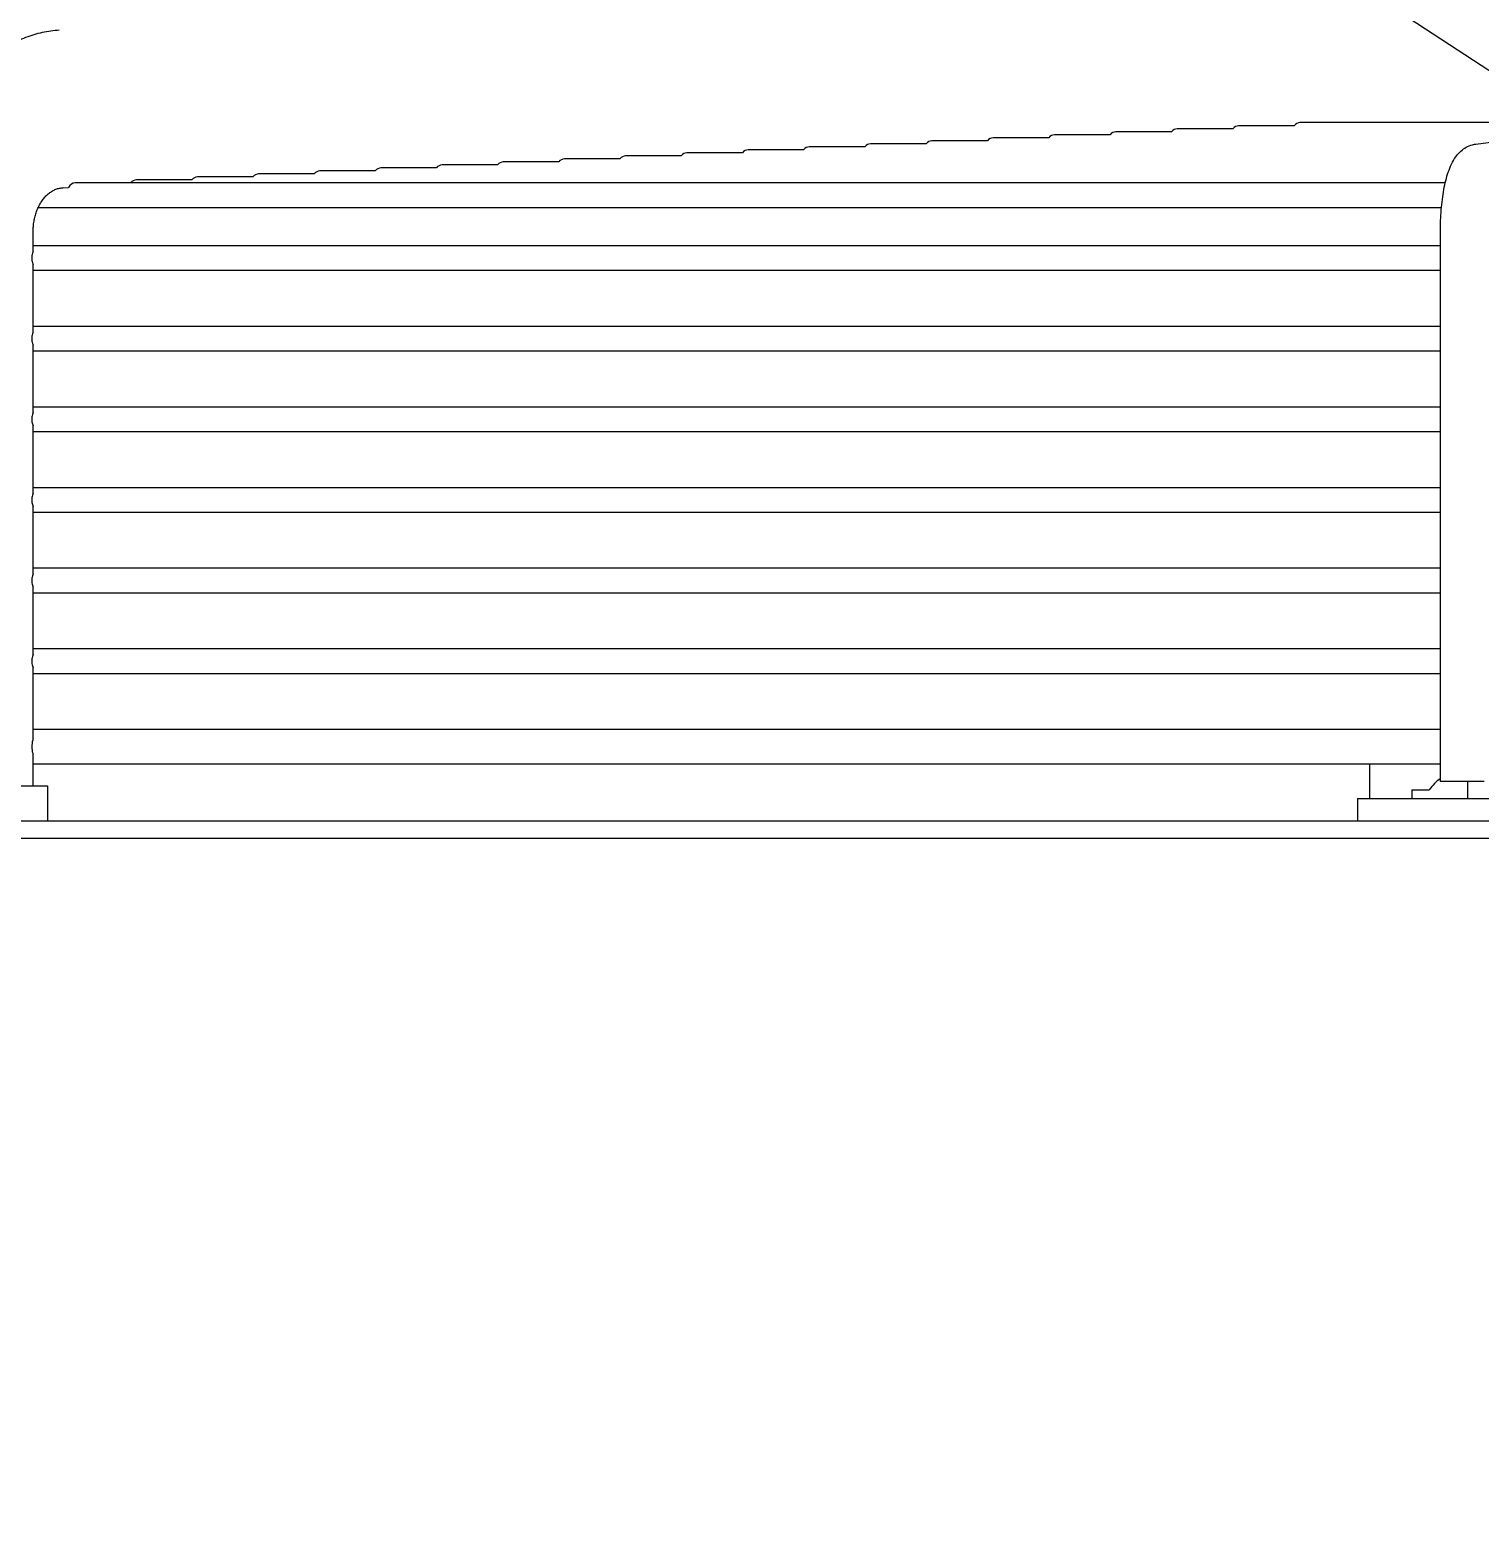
# Model space of a CAD drawing. Header units: millimetres. Extents: x 17700 to 32328, y 19251 to 29476.
# Drawn here: x 18030.48 to 18036.99, y 19600.84 to 19607.57 of the extents above; entities that cross this region are included whole.
import ezdxf

# ---------------------------------------------------------------- set-up
doc = ezdxf.new("R2010")
doc.units = ezdxf.units.MM
doc.header["$LTSCALE"] = 5
doc.layers.add('UNIT', color=6, linetype='Continuous')
doc.styles.add('SUBMITTAL', font='romans.shx', dxfattribs={"width": 0.75})
doc.dimstyles.new('SUBMITTAL', dxfattribs={"dimtxt": 0.09375, "dimasz": 0.09375, "dimexe": 0.03125, "dimexo": 0.0625, "dimgap": 0.0625, "dimtad": 0, "dimdec": 4, "dimzin": 4, "dimdsep": 46, "dimlunit": 4, "dimtxsty": 'SUBMITTAL', "dimcen": 0.09375, "dimclre": 6, "dimadec": 0, "dimazin": 0, "dimtfac": 1, "dimtdec": 0, "dimtofl": 0, "dimtmove": 0, "dimatfit": 3, "dimfxl": 0, "dimfrac": 2, "dimtolj": 1, "dimtzin": 4, "dimarcsym": 0})

msp = doc.modelspace()

# ---------------------------------------------------------------- linework, layer by layer
at = {"layer": 'UNIT'}
for p, q in [((18036.4503, 19607.7721), (18037.3872, 19607.1581)), ((18036.9705, 19607.0615), (18039.0059, 19607.3361)), ((18037.6867, 19607.1581), (18036.181, 19607.1581)), ((18035.328, 19607.1029), (18035.0782, 19607.1029)), ((18035.6036, 19607.1164), (18035.3537, 19607.1164)), ((18035.8793, 19607.1299), (18035.6293, 19607.1299)), ((18036.1543, 19607.1434), (18035.9051, 19607.1434)), ((18033.9517, 19607.0354), (18033.7024, 19607.0354)), ((18034.2268, 19607.0489), (18033.9774, 19607.0489)), ((18034.5019, 19607.0624), (18034.2524, 19607.0624)), ((18034.7772, 19607.0759), (18034.5276, 19607.0759)), ((18035.0525, 19607.0894), (18034.8028, 19607.0894)), ((18032.5774, 19606.9679), (18032.3284, 19606.9679)), ((18032.8522, 19606.9814), (18032.6031, 19606.9814)), ((18033.127, 19606.9949), (18032.8778, 19606.9949)), ((18033.4018, 19607.0084), (18033.1526, 19607.0084)), ((18033.6767, 19607.0219), (18033.4275, 19607.0219)), ((18031.2043, 19606.9004), (18030.9554, 19606.9004)), ((18031.4789, 19606.9139), (18031.2299, 19606.9139)), ((18031.7535, 19606.9274), (18031.5045, 19606.9274)), ((18032.0281, 19606.9409), (18031.7791, 19606.9409)), ((18032.3027, 19606.9544), (18032.0537, 19606.9544)), ((18030.6264, 19606.8657), (18030.6508, 19606.8669)), ((18036.8332, 19606.8869), (18030.6809, 19606.8869)), ((18030.5147, 19606.7767), (18036.8163, 19606.7767)), ((18030.4919, 19606.5797), (18030.4919, 19606.6689)), ((18036.8115, 19604.1995), (18036.8115, 19606.6689)), ((18036.8115, 19606.605), (18030.4919, 19606.605)), ((18030.4919, 19606.2175), (18030.4919, 19606.5201)), ((18030.4919, 19606.4948), (18036.8115, 19606.4948)), ((18036.8115, 19606.2428), (18030.4919, 19606.2428)), ((18030.4919, 19605.8553), (18030.4919, 19606.1579)), ((18030.4919, 19606.1326), (18036.8115, 19606.1326)), ((18036.8115, 19605.8806), (18030.4919, 19605.8806)), ((18030.4919, 19605.4931), (18030.4919, 19605.7957)), ((18030.4919, 19605.7704), (18036.8115, 19605.7704)), ((18036.8115, 19605.5184), (18030.4919, 19605.5184)), ((18030.4919, 19605.1309), (18030.4919, 19605.4334)), ((18030.4919, 19605.4081), (18036.8115, 19605.4081)), ((18036.8115, 19605.1562), (18030.4919, 19605.1562)), ((18030.4919, 19604.7687), (18030.4919, 19605.0712)), ((18030.4919, 19605.0459), (18036.8115, 19605.0459)), ((18036.8115, 19604.794), (18030.4919, 19604.794)), ((18030.4919, 19604.3906), (18030.4919, 19604.709)), ((18030.4919, 19604.6837), (18036.8115, 19604.6837)), ((18036.8115, 19604.4318), (18030.4919, 19604.4318)), ((18030.4919, 19604.1798), (18030.4919, 19604.3194)), ((18030.4919, 19604.2782), (18036.8115, 19604.2782)), ((18036.4949, 19604.1227), (18036.4949, 19604.2782)), ((18037.0083, 19604.1995), (18036.8115, 19604.1995)), ((18036.9343, 19604.1227), (18036.9343, 19604.1995)), ((18028.329, 19604.1798), (18030.5561, 19604.1798)), ((18030.5561, 19604.1798), (18030.5561, 19604.0223)), ((18036.6829, 19604.1621), (18036.7617, 19604.1621)), ((18036.6829, 19604.1621), (18036.6829, 19604.1227)), ((18036.4393, 19604.1227), (18045.6913, 19604.1227)), ((18036.4393, 19604.1227), (18036.4393, 19604.0223)), ((18024.1952, 19604.0223), (18057.9353, 19604.0223)), ((18057.9353, 19603.9436), (18024.1952, 19603.9436))]:
    msp.add_line(p, q, dxfattribs=at)
msp.add_arc((18036.9487, 19604.027), 0.2307, 126.49726, 144.15266, dxfattribs=at)
for centre, ratio, start_param, end_param in [((18036.181, 19607.103), 0.71258, 3.141507, 3.89091), ((18035.0782, 19607.0477), 0.710927, 3.141542, 3.856447), ((18035.3537, 19607.0612), 0.711261, 3.141535, 3.85644), ((18035.6293, 19607.0747), 0.711642, 3.141527, 3.856431), ((18035.9051, 19607.0882), 0.712077, 3.141517, 3.85642), ((18033.7024, 19606.9803), 0.709737, 3.141564, 3.856471), ((18033.9774, 19606.9938), 0.709925, 3.141561, 3.856468), ((18034.2524, 19607.0073), 0.710135, 3.141557, 3.856464), ((18034.5276, 19607.0208), 0.710369, 3.141553, 3.856459), ((18034.8028, 19607.0343), 0.710631, 3.141548, 3.856454), ((18032.3284, 19606.9128), 0.709027, 3.141575, 3.856483), ((18032.6031, 19606.9263), 0.709144, 3.141573, 3.856481), ((18032.8778, 19606.9398), 0.709272, 3.141571, 3.856479), ((18033.1526, 19606.9533), 0.709412, 3.141569, 3.856477), ((18033.4275, 19606.9668), 0.709566, 3.141567, 3.856474), ((18030.9554, 19606.8453), 0.708571, 3.141581, 3.85649), ((18031.2299, 19606.8588), 0.708648, 3.14158, 3.856489), ((18031.5045, 19606.8723), 0.708732, 3.141579, 3.856487), ((18031.7791, 19606.8858), 0.708822, 3.141578, 3.856486), ((18032.0537, 19606.8993), 0.708921, 3.141576, 3.856485), ((18030.6809, 19606.8318), 0.708499, 3.141582, 4.023301)]:
    msp.add_ellipse(centre, major_axis=(0, -0.0551), ratio=ratio, start_param=start_param, end_param=end_param, dxfattribs=at)
for points, knots in [([(18029.9908, 19606.6689), (18029.9908, 19606.7044), (18029.9923, 19606.7403), (18029.9953, 19606.7757), (18029.9982, 19606.8112), (18030.0027, 19606.8461), (18030.0086, 19606.8808), (18030.0145, 19606.9154), (18030.0219, 19606.9498), (18030.0307, 19606.9833), (18030.0394, 19607.0167), (18030.0495, 19607.0493), (18030.061, 19607.081), (18030.0725, 19607.1128), (18030.0854, 19607.1438), (18030.0994, 19607.1734), (18030.1135, 19607.203), (18030.1287, 19607.2313), (18030.1451, 19607.2583), (18030.1615, 19607.2854), (18030.1792, 19607.3112), (18030.1977, 19607.3354), (18030.2163, 19607.3595), (18030.2358, 19607.382), (18030.2562, 19607.4029), (18030.2767, 19607.4237), (18030.2981, 19607.443), (18030.3201, 19607.4603), (18030.3422, 19607.4777), (18030.3648, 19607.4931), (18030.3881, 19607.5066), (18030.4115, 19607.5201), (18030.4355, 19607.5318), (18030.4598, 19607.5413), (18030.4841, 19607.5509), (18030.5086, 19607.5583), (18030.5336, 19607.5638), (18030.5585, 19607.5692), (18030.5838, 19607.5726), (18030.609, 19607.5738)], [0, 0, 0, 0, 0.076921, 0.076921, 0.076921, 0.153842, 0.153842, 0.153842, 0.230763, 0.230763, 0.230763, 0.307684, 0.307684, 0.307684, 0.384605, 0.384605, 0.384605, 0.461526, 0.461526, 0.461526, 0.538447, 0.538447, 0.538447, 0.615368, 0.615368, 0.615368, 0.692289, 0.692289, 0.692289, 0.76921, 0.76921, 0.76921, 0.846132, 0.846132, 0.846132, 0.923053, 0.923053, 0.923053, 1, 1, 1, 1]), ([(18036.8115, 19606.6689), (18036.8115, 19606.7017), (18036.8128, 19606.7345), (18036.818, 19606.7979), (18036.8219, 19606.8283), (18036.8322, 19606.8852), (18036.8387, 19606.9115), (18036.8553, 19606.9601), (18036.8648, 19606.9825), (18036.8886, 19607.0152), (18036.8977, 19607.0257), (18036.9237, 19607.0462), (18036.9419, 19607.0562), (18036.9661, 19607.0608), (18036.9683, 19607.0612), (18036.9705, 19607.0615)], [1.570796, 1.570796, 1.570796, 1.570796, 1.877974, 1.877974, 2.185152, 2.185152, 2.49233, 2.49233, 2.799508, 2.799508, 2.940974, 2.940974, 3.091858, 3.091858, 3.106686, 3.106686, 3.106686, 3.106686]), ([(18030.4919, 19606.6689), (18030.4919, 19606.6766), (18030.4922, 19606.6844), (18030.4929, 19606.692), (18030.4935, 19606.6997), (18030.4945, 19606.7074), (18030.4958, 19606.7149), (18030.4971, 19606.7224), (18030.4986, 19606.7299), (18030.5006, 19606.7371), (18030.5025, 19606.7444), (18030.5047, 19606.7515), (18030.5072, 19606.7584), (18030.5097, 19606.7653), (18030.5124, 19606.772), (18030.5155, 19606.7784), (18030.5185, 19606.7849), (18030.5219, 19606.7911), (18030.5254, 19606.797), (18030.529, 19606.8028), (18030.5328, 19606.8084), (18030.5369, 19606.8137), (18030.5409, 19606.8189), (18030.5452, 19606.8238), (18030.5496, 19606.8284), (18030.5541, 19606.8329), (18030.5587, 19606.8371), (18030.5635, 19606.8409), (18030.5683, 19606.8446), (18030.5733, 19606.848), (18030.5783, 19606.851), (18030.5834, 19606.8539), (18030.5886, 19606.8564), (18030.5939, 19606.8585), (18030.5992, 19606.8606), (18030.6046, 19606.8622), (18030.61, 19606.8634), (18030.6154, 19606.8646), (18030.6209, 19606.8653), (18030.6264, 19606.8656)], [0, 0, 0, 0, 0.076921, 0.076921, 0.076921, 0.153842, 0.153842, 0.153842, 0.230763, 0.230763, 0.230763, 0.307684, 0.307684, 0.307684, 0.384605, 0.384605, 0.384605, 0.461526, 0.461526, 0.461526, 0.538447, 0.538447, 0.538447, 0.615368, 0.615368, 0.615368, 0.692289, 0.692289, 0.692289, 0.76921, 0.76921, 0.76921, 0.846131, 0.846131, 0.846131, 0.923052, 0.923052, 0.923052, 1, 1, 1, 1]), ([(18030.4919, 19606.5797), (18030.4906, 19606.5768), (18030.4895, 19606.5738), (18030.4868, 19606.5647), (18030.4857, 19606.5567), (18030.4857, 19606.5499)], [0.75461184, 0.75461184, 0.75461184, 0.75461184, 0.77833175, 0.77833175, 0.8301339, 0.8301339, 0.8301339, 0.8301339]), ([(18030.4857, 19606.5499), (18030.4857, 19606.5431), (18030.4868, 19606.5351), (18030.4895, 19606.5259), (18030.4906, 19606.5229), (18030.4919, 19606.5201)], [0, 0, 0, 0, 0.05180215, 0.05180215, 0.07552205, 0.07552205, 0.07552205, 0.07552205]), ([(18030.4919, 19606.2175), (18030.4906, 19606.2146), (18030.4895, 19606.2116), (18030.4868, 19606.2025), (18030.4857, 19606.1945), (18030.4857, 19606.1877)], [0.75461184, 0.75461184, 0.75461184, 0.75461184, 0.77833175, 0.77833175, 0.8301339, 0.8301339, 0.8301339, 0.8301339]), ([(18030.4857, 19606.1877), (18030.4857, 19606.1809), (18030.4868, 19606.1729), (18030.4895, 19606.1637), (18030.4906, 19606.1607), (18030.4919, 19606.1579)], [0, 0, 0, 0, 0.05180215, 0.05180215, 0.07552205, 0.07552205, 0.07552205, 0.07552205]), ([(18030.4919, 19605.8553), (18030.4906, 19605.8524), (18030.4895, 19605.8494), (18030.4868, 19605.8403), (18030.4857, 19605.8323), (18030.4857, 19605.8255)], [-0.07552205, -0.07552205, -0.07552205, -0.07552205, -0.05180215, -0.05180215, 0, 0, 0, 0]), ([(18030.4857, 19605.8255), (18030.4857, 19605.8187), (18030.4868, 19605.8107), (18030.4895, 19605.8015), (18030.4906, 19605.7985), (18030.4919, 19605.7957)], [-0.8301339, -0.8301339, -0.8301339, -0.8301339, -0.77833175, -0.77833175, -0.75461184, -0.75461184, -0.75461184, -0.75461184]), ([(18030.4919, 19605.4931), (18030.4906, 19605.4902), (18030.4895, 19605.4872), (18030.4868, 19605.4781), (18030.4857, 19605.4701), (18030.4857, 19605.4633)], [-0.07552205, -0.07552205, -0.07552205, -0.07552205, -0.05180215, -0.05180215, 0, 0, 0, 0]), ([(18030.4857, 19605.4633), (18030.4857, 19605.4565), (18030.4868, 19605.4485), (18030.4895, 19605.4393), (18030.4906, 19605.4363), (18030.4919, 19605.4334)], [-0.8301339, -0.8301339, -0.8301339, -0.8301339, -0.77833175, -0.77833175, -0.75461184, -0.75461184, -0.75461184, -0.75461184]), ([(18030.4919, 19605.1309), (18030.4906, 19605.128), (18030.4895, 19605.125), (18030.4868, 19605.1159), (18030.4857, 19605.1079), (18030.4857, 19605.1011)], [-0.07552205, -0.07552205, -0.07552205, -0.07552205, -0.05180215, -0.05180215, 0, 0, 0, 0]), ([(18030.4857, 19605.1011), (18030.4857, 19605.0943), (18030.4868, 19605.0863), (18030.4895, 19605.0771), (18030.4906, 19605.0741), (18030.4919, 19605.0712)], [-0.8301339, -0.8301339, -0.8301339, -0.8301339, -0.77830675, -0.77830675, -0.75461041, -0.75461041, -0.75461041, -0.75461041]), ([(18030.4919, 19604.7687), (18030.4906, 19604.7658), (18030.4895, 19604.7628), (18030.4868, 19604.7537), (18030.4857, 19604.7457), (18030.4857, 19604.7389)], [-0.07552205, -0.07552205, -0.07552205, -0.07552205, -0.05180215, -0.05180215, 0, 0, 0, 0]), ([(18030.4857, 19604.7389), (18030.4857, 19604.7321), (18030.4868, 19604.7241), (18030.4895, 19604.7149), (18030.4906, 19604.7119), (18030.4919, 19604.709)], [0, 0, 0, 0, 0.05180215, 0.05180215, 0.07552205, 0.07552205, 0.07552205, 0.07552205]), ([(18030.4919, 19604.3906), (18030.4911, 19604.3885), (18030.4904, 19604.3864), (18030.4873, 19604.3756), (18030.4857, 19604.3645), (18030.4857, 19604.355)], [1.0671611, 1.0671611, 1.0671611, 1.0671611, 1.084108, 1.084108, 1.15626096, 1.15626096, 1.15626096, 1.15626096]), ([(18030.4857, 19604.355), (18030.4857, 19604.3455), (18030.4873, 19604.3344), (18030.4904, 19604.3236), (18030.4911, 19604.3215), (18030.4919, 19604.3194)], [-1.15626096, -1.15626096, -1.15626096, -1.15626096, -1.084108, -1.084108, -1.0671611, -1.0671611, -1.0671611, -1.0671611])]:
    msp.add_open_spline(points, degree=3, knots=knots, dxfattribs=at)

# ---------------------------------------------------------------- leaders
msp.add_leader([(18159.4234, 19600.8419), (18146.3104, 19614.846), (17982.6824, 19614.846)], dimstyle='SUBMITTAL', override={"dimscale": 36, "dimarcsym": 1}, dxfattribs=at)

doc.saveas('drawing.dxf')
